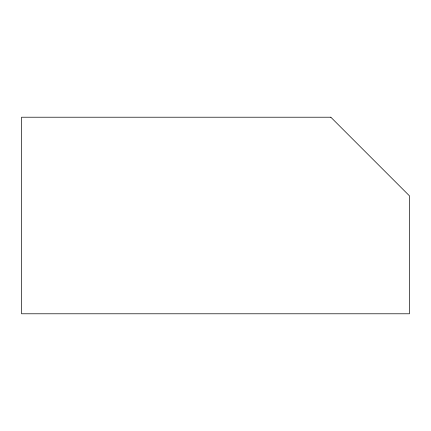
<?xml version="1.0" encoding="UTF-8"?>
<svg xmlns="http://www.w3.org/2000/svg" width="431" height="431" viewBox="0 0 431 431"><rect width="100%" height="100%" fill="white"/><g stroke="black" fill="none" stroke-linecap="round" stroke-linejoin="round"><path stroke-width="0.65" d="M330.819 117.216L21.55 117.216L21.55 313.784L409.45 313.784L409.45 195.841L330.819 117.216"/></g></svg>
